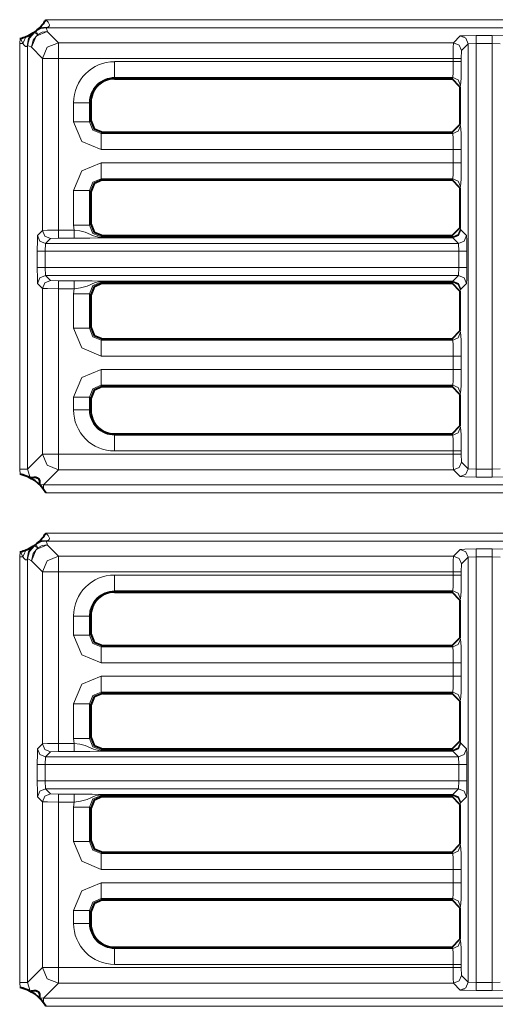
# Model space of a CAD drawing. Header units: millimetres. Extents: x 0 to 2941, y -405 to 1422.
# Drawn here: x 622.1 to 652.1, y 883.4 to 945.5 of the extents above; entities that cross this region are included whole.
import ezdxf

# ---------------------------------------------------------------- set-up
doc = ezdxf.new("R2010")
doc.units = ezdxf.units.MM
doc.layers.add('FINE', color=9, linetype='Continuous')
doc.layers.add('OUTLINE', color=7, linetype='Continuous')

msp = doc.modelspace()

# ---------------------------------------------------------------- linework, layer by layer
at = {"layer": 'FINE', "lineweight": 9}
for p, q in [((623.816, 944.74), (624.523, 944.034)), ((650.804, 944.479), (651.829, 944.479)), ((623.523, 943.034), (622.816, 943.741)), ((650.804, 943.979), (650.304, 943.954)), ((650.304, 943.954), (650.304, 917.227)), ((650.804, 917.202), (650.804, 943.979)), ((651.829, 943.979), (650.804, 943.979)), ((651.829, 943.979), (651.829, 917.202)), ((652.329, 943.954), (651.829, 943.979)), ((623.523, 932.221), (623.523, 943.034)), ((649.334, 941.84), (628.049, 941.84)), ((628.049, 941.84), (628.049, 941.759)), ((649.293, 941.759), (649.334, 941.84)), ((649.834, 941.341), (649.793, 941.258)), ((625.468, 939.061), (625.468, 940.258)), ((626.467, 940.258), (626.467, 939.061)), ((626.549, 940.258), (626.467, 940.258)), ((626.467, 939.061), (626.549, 939.142)), ((649.793, 938.893), (649.834, 938.811)), ((627.297, 938.394), (627.216, 938.312)), ((649.371, 937.314), (627.216, 937.314)), ((649.371, 936.473), (649.371, 937.314)), ((649.871, 937.314), (649.871, 936.473)), ((627.216, 936.473), (649.371, 936.473)), ((649.834, 934.975), (649.793, 934.893)), ((625.468, 932.561), (625.468, 934.726)), ((626.467, 934.726), (626.467, 932.561)), ((626.549, 934.644), (626.467, 934.726)), ((625.499, 932.234), (625.468, 932.561)), ((626.467, 932.561), (626.549, 932.642)), ((649.793, 932.393), (649.834, 932.311)), ((623.208, 931.906), (623.523, 932.221)), ((624.523, 931.734), (624.023, 931.721)), ((625.499, 931.734), (624.523, 931.734)), ((627.297, 931.894), (627.216, 931.812)), ((627.216, 931.812), (649.334, 931.812)), ((627.216, 931.78), (649.342, 931.78)), ((649.342, 931.763), (627.216, 931.763)), ((649.334, 931.812), (649.293, 931.894)), ((649.342, 931.78), (649.334, 931.812)), ((649.699, 931.406), (649.342, 931.763)), ((649.834, 932.311), (649.842, 932.263)), ((649.842, 932.263), (650.199, 931.906)), ((623.708, 931.406), (623.682, 930.906)), ((624.023, 931.721), (623.708, 931.406)), ((649.699, 931.406), (623.708, 931.406)), ((649.725, 930.906), (649.699, 931.406)), ((623.182, 929.881), (623.182, 930.906)), ((623.682, 930.906), (649.725, 930.906)), ((623.682, 930.906), (623.682, 929.881)), ((649.725, 929.881), (649.725, 930.906)), ((650.225, 930.906), (650.225, 929.881)), ((649.725, 929.881), (623.682, 929.881)), ((623.682, 929.881), (623.708, 929.381)), ((649.699, 929.381), (649.725, 929.881)), ((623.708, 929.381), (649.699, 929.381)), ((623.708, 929.381), (624.023, 929.065)), ((623.523, 928.566), (623.208, 928.881)), ((624.023, 929.065), (624.523, 929.053)), ((624.523, 929.053), (625.499, 929.053)), ((649.342, 929.007), (627.216, 929.007)), ((649.334, 928.975), (649.342, 929.007)), ((650.199, 928.881), (649.842, 928.524)), ((623.523, 918.147), (623.523, 928.566)), ((625.499, 928.553), (624.523, 928.553)), ((624.523, 928.553), (624.523, 918.147)), ((625.468, 928.226), (625.499, 928.553)), ((625.468, 926.061), (625.468, 928.226)), ((626.467, 928.226), (626.467, 926.061)), ((626.549, 928.144), (626.467, 928.226)), ((649.834, 928.475), (649.793, 928.393)), ((649.842, 928.524), (649.834, 928.475)), ((626.467, 926.061), (626.549, 926.142)), ((649.793, 925.894), (649.834, 925.812)), ((627.297, 925.393), (627.216, 925.312)), ((627.216, 925.312), (649.334, 925.312)), ((649.334, 925.312), (649.293, 925.393)), ((649.371, 924.313), (627.216, 924.313)), ((649.371, 923.473), (649.371, 924.313)), ((649.871, 924.313), (649.871, 923.473)), ((627.216, 923.473), (649.371, 923.473)), ((649.334, 922.475), (627.216, 922.475)), ((627.216, 922.475), (627.297, 922.393)), ((649.293, 922.393), (649.334, 922.475)), ((649.834, 921.976), (649.793, 921.894)), ((625.468, 920.922), (625.468, 921.726)), ((626.467, 921.726), (626.467, 920.922)), ((626.549, 921.645), (626.467, 921.726)), ((626.467, 920.922), (626.549, 920.922)), ((628.049, 919.422), (628.049, 919.341)), ((649.793, 919.922), (649.834, 919.84)), ((649.371, 918.342), (628.049, 918.342)), ((649.871, 918.342), (649.871, 918.147)), ((649.871, 918.147), (649.884, 917.647)), ((649.884, 917.647), (650.304, 917.227)), ((622.115, 916.88), (622.079, 917.203)), ((622.579, 917.203), (622.737, 916.664)), ((650.304, 917.227), (650.804, 917.202)), ((650.804, 917.202), (651.829, 917.202)), ((651.829, 917.202), (652.329, 917.227)), ((623.324, 916.237), (623.579, 916.204)), ((623.579, 916.204), (678.304, 916.204)), ((678.304, 915.704), (623.724, 915.704)), ((622.079, 911.678), (622.115, 912.001)), ((623.816, 912.44), (624.523, 911.734)), ((650.804, 912.179), (651.829, 912.179)), ((622.079, 884.903), (622.079, 911.678)), ((622.579, 911.562), (622.579, 884.903)), ((623.523, 910.734), (622.816, 911.441)), ((650.304, 911.654), (649.884, 911.234)), ((650.804, 911.679), (650.304, 911.654)), ((650.304, 911.654), (650.304, 884.927)), ((650.804, 884.902), (650.804, 911.679)), ((651.829, 911.679), (650.804, 911.679)), ((651.829, 911.679), (651.829, 884.902)), ((652.329, 911.654), (651.829, 911.679)), ((623.523, 899.921), (623.523, 910.734)), ((649.884, 911.234), (649.871, 910.734)), ((649.871, 910.734), (649.871, 910.538)), ((649.334, 909.54), (628.049, 909.54)), ((628.049, 909.54), (628.049, 909.458)), ((649.293, 909.458), (649.334, 909.54)), ((649.834, 909.041), (649.793, 908.958)), ((625.468, 906.761), (625.468, 907.959)), ((626.467, 907.959), (626.467, 906.761)), ((626.549, 907.959), (626.467, 907.959)), ((626.467, 906.761), (626.549, 906.842)), ((649.793, 906.593), (649.834, 906.511)), ((627.297, 906.094), (627.216, 906.012)), ((649.871, 905.013), (649.871, 904.174)), ((627.216, 904.174), (649.371, 904.174)), ((649.293, 903.093), (649.334, 903.175)), ((649.834, 902.675), (649.793, 902.593)), ((625.468, 900.261), (625.468, 902.426)), ((626.549, 902.344), (626.467, 902.426)), ((626.467, 902.426), (626.467, 900.261)), ((625.499, 899.934), (625.468, 900.261)), ((626.467, 900.261), (626.549, 900.342)), ((649.793, 900.093), (649.834, 900.011)), ((623.208, 899.606), (623.523, 899.921)), ((627.297, 899.593), (627.216, 899.512)), ((627.216, 899.512), (649.334, 899.512)), ((649.334, 899.512), (649.293, 899.593)), ((649.834, 900.011), (649.842, 899.963)), ((649.842, 899.963), (650.199, 899.606)), ((623.708, 899.106), (623.682, 898.606)), ((624.023, 899.421), (623.708, 899.106)), ((649.699, 899.106), (623.708, 899.106)), ((624.523, 899.434), (624.023, 899.421)), ((625.499, 899.434), (624.523, 899.434)), ((623.182, 897.581), (623.182, 898.606)), ((623.682, 898.606), (623.682, 897.581)), ((649.725, 897.581), (649.725, 898.606)), ((650.225, 898.606), (650.225, 897.581)), ((623.708, 897.081), (649.699, 897.081)), ((623.708, 897.081), (624.023, 896.765)), ((649.699, 897.081), (649.725, 897.581)), ((623.523, 896.266), (623.208, 896.581)), ((624.023, 896.765), (624.523, 896.753)), ((624.523, 896.753), (625.499, 896.753)), ((649.342, 896.707), (627.216, 896.707)), ((627.216, 896.675), (627.297, 896.594)), ((649.334, 896.675), (627.216, 896.675)), ((649.293, 896.594), (649.334, 896.675)), ((649.334, 896.675), (649.342, 896.707)), ((650.199, 896.581), (649.842, 896.224)), ((625.499, 896.253), (624.523, 896.253)), ((624.523, 896.253), (624.523, 885.847)), ((625.468, 895.926), (625.499, 896.253)), ((625.468, 893.761), (625.468, 895.926)), ((626.467, 895.926), (626.467, 893.761)), ((626.549, 895.844), (626.467, 895.926)), ((649.834, 896.175), (649.793, 896.093)), ((649.842, 896.224), (649.834, 896.175)), ((626.467, 893.761), (626.549, 893.842)), ((649.793, 893.593), (649.834, 893.511)), ((627.297, 893.093), (627.216, 893.012)), ((627.216, 893.012), (649.334, 893.012)), ((649.334, 893.012), (649.293, 893.093)), ((649.371, 892.014), (627.216, 892.014)), ((649.371, 891.174), (649.371, 892.014)), ((649.871, 892.014), (649.871, 891.174)), ((627.216, 891.174), (649.371, 891.174)), ((627.216, 890.175), (627.297, 890.093)), ((649.834, 889.675), (649.793, 889.593)), ((625.468, 888.622), (625.468, 889.426)), ((628.049, 887.122), (628.049, 887.041)), ((628.049, 887.041), (649.334, 887.041)), ((649.334, 887.041), (649.293, 887.122)), ((649.793, 887.622), (649.834, 887.54)), ((624.523, 885.847), (649.371, 885.847)), ((649.871, 886.042), (649.871, 885.847)), ((649.871, 885.847), (649.884, 885.347)), ((649.884, 885.347), (650.304, 884.927)), ((622.115, 884.58), (622.079, 884.903)), ((622.579, 884.903), (622.737, 884.364)), ((650.304, 884.927), (650.804, 884.902)), ((650.804, 884.902), (651.829, 884.902)), ((651.829, 884.902), (652.329, 884.927)), ((623.324, 883.936), (623.579, 883.903)), ((651.829, 884.401), (650.804, 884.401)), ((678.304, 883.404), (623.724, 883.404))]:
    msp.add_line(p, q, dxfattribs=at)
for points in [[(623.724, 945.477), (623.733, 945.469), (623.872, 945.315), (623.922, 945.236), (623.946, 945.166), (623.947, 945.112), (623.923, 945.063), (623.89, 945.034), (623.831, 945.009), (623.794, 944.997), (623.757, 944.986), (623.738, 944.979), (623.736, 944.977)], [(623.724, 945.477), (678.304, 945.477), (679.031, 945.289)], [(622.936, 944.649), (622.99, 944.676), (623.006, 944.681), (623.052, 944.649), (623.216, 944.54), (623.195, 944.59), (623.118, 944.764), (623.158, 944.809), (623.185, 944.835)], [(623.736, 944.977), (623.409, 944.923), (623.118, 944.764)], [(623.831, 945.009), (623.483, 944.988), (623.185, 944.835)], [(677.36, 944.034), (678.304, 944.977), (623.736, 944.977)], [(623.736, 944.977), (623.798, 944.793), (623.816, 944.74)], [(622.079, 943.978), (622.179, 943.978), (622.275, 943.978), (622.118, 944.294), (622.115, 944.301)], [(622.079, 917.203), (622.079, 943.978), (622.115, 944.301)], [(622.49, 944.417), (622.373, 944.204), (622.275, 943.978)], [(622.936, 944.649), (622.633, 944.292), (622.548, 943.813)], [(623.006, 944.681), (622.693, 944.324), (622.579, 943.862)], [(623.816, 944.74), (623.5, 944.689), (623.216, 944.54), (622.922, 944.188), (622.816, 943.741)], [(623.816, 944.74), (623.109, 944.447), (622.816, 943.741)], [(624.523, 944.034), (649.384, 944.034), (649.804, 944.454)], [(649.804, 944.454), (650.106, 944.472), (650.804, 944.479)], [(649.804, 944.454), (650.157, 944.307), (650.304, 943.954)], [(650.804, 944.479), (650.804, 944.328), (650.804, 943.979)], [(651.829, 944.479), (651.829, 944.328), (651.829, 943.979)], [(651.829, 944.479), (652.527, 944.472), (652.829, 944.454)], [(622.579, 943.862), (622.572, 943.853), (622.548, 943.813), (622.52, 943.785), (622.482, 943.784), (622.444, 943.801), (622.365, 943.868), (622.275, 943.978)], [(622.579, 943.862), (622.579, 917.203), (623.523, 918.147)], [(622.816, 943.741), (622.625, 943.838), (622.579, 943.862)], [(623.523, 943.034), (623.816, 943.741), (624.523, 944.034)], [(624.523, 944.034), (624.523, 943.732), (624.523, 943.034)], [(649.371, 943.034), (649.375, 943.732), (649.384, 944.034)], [(649.384, 944.034), (649.737, 943.887), (649.884, 943.534)], [(650.304, 943.954), (649.884, 943.534), (649.871, 943.034), (649.871, 942.839)], [(624.523, 943.034), (623.825, 943.034), (623.523, 943.034)], [(649.371, 943.034), (624.523, 943.034), (624.523, 932.234), (625.499, 932.234)], [(628.049, 942.839), (649.371, 942.839), (649.371, 943.034)], [(649.371, 943.034), (649.72, 943.034), (649.871, 943.034)], [(628.049, 941.84), (628.049, 942.15), (628.049, 942.839)], [(649.334, 941.84), (649.36, 942.15), (649.371, 942.839)], [(649.371, 942.839), (649.72, 942.839), (649.871, 942.839)], [(649.871, 942.839), (649.86, 941.806), (649.834, 941.341)], [(649.334, 941.84), (649.687, 941.693), (649.834, 941.341)], [(626.467, 940.258), (626.157, 940.258), (625.468, 940.258)], [(626.467, 939.061), (626.157, 939.061), (625.468, 939.061)], [(627.216, 937.314), (625.98, 937.825), (625.468, 939.061)], [(626.467, 939.061), (626.685, 938.53), (627.216, 938.312)], [(649.334, 938.312), (649.687, 938.458), (649.834, 938.811)], [(649.834, 938.811), (649.86, 938.346), (649.871, 937.314)], [(627.216, 938.312), (649.334, 938.312), (649.293, 938.394)], [(627.216, 938.312), (627.216, 938.002), (627.216, 937.314)], [(649.371, 937.314), (649.36, 938.002), (649.334, 938.312)], [(649.371, 937.314), (649.72, 937.314), (649.871, 937.314)], [(625.468, 934.726), (625.98, 935.962), (627.216, 936.473)], [(627.216, 935.475), (627.216, 935.785), (627.216, 936.473)], [(649.334, 935.475), (649.36, 935.785), (649.371, 936.473)], [(649.371, 936.473), (649.72, 936.473), (649.871, 936.473)], [(649.871, 936.473), (649.86, 935.441), (649.834, 934.975)], [(627.216, 935.475), (626.685, 935.257), (626.467, 934.726)], [(649.293, 935.394), (649.334, 935.475), (627.216, 935.475), (627.297, 935.394)], [(649.334, 935.475), (649.687, 935.328), (649.834, 934.975)], [(625.468, 934.726), (626.157, 934.726), (626.467, 934.726)], [(625.468, 932.561), (626.157, 932.561), (626.467, 932.561)], [(626.467, 932.561), (626.685, 932.03), (627.216, 931.812)], [(623.182, 930.906), (623.19, 931.604), (623.208, 931.906)], [(623.708, 931.406), (623.354, 931.553), (623.208, 931.906)], [(623.523, 932.221), (623.825, 932.23), (624.523, 932.234)], [(624.023, 931.721), (623.67, 931.868), (623.523, 932.221)], [(624.523, 931.734), (624.523, 931.885), (624.523, 932.234)], [(625.499, 931.734), (625.499, 931.885), (625.499, 932.234)], [(625.499, 932.234), (625.863, 932.191), (626.206, 932.113), (626.724, 931.888), (626.861, 931.837), (626.968, 931.808), (627.113, 931.785), (627.183, 931.781), (627.216, 931.78)], [(627.216, 931.763), (627.203, 931.763), (627.176, 931.763), (627.117, 931.762), (627.068, 931.76), (626.994, 931.758), (626.5, 931.743), (626.029, 931.737), (625.499, 931.734)], [(627.216, 931.78), (627.216, 931.801), (627.216, 931.812)], [(627.216, 931.763), (627.216, 931.768), (627.216, 931.78)], [(649.834, 932.311), (649.687, 931.959), (649.334, 931.812)], [(649.842, 932.263), (649.694, 931.923), (649.342, 931.78)], [(649.842, 932.263), (649.695, 931.91), (649.342, 931.763)], [(649.342, 931.763), (649.342, 931.768), (649.342, 931.78)], [(650.199, 931.906), (650.052, 931.553), (649.699, 931.406)], [(650.199, 931.906), (650.217, 931.604), (650.225, 930.906)], [(623.682, 930.906), (623.333, 930.906), (623.182, 930.906)], [(650.225, 930.906), (650.074, 930.906), (649.725, 930.906)], [(623.182, 929.881), (623.333, 929.881), (623.682, 929.881)], [(623.208, 928.881), (623.19, 929.183), (623.182, 929.881)], [(649.725, 929.881), (650.074, 929.881), (650.225, 929.881)], [(650.225, 929.881), (650.217, 929.183), (650.199, 928.881)], [(623.208, 928.881), (623.354, 929.234), (623.708, 929.381)], [(627.216, 929.023), (649.342, 929.023), (649.699, 929.381)], [(649.699, 929.381), (650.052, 929.234), (650.199, 928.881)], [(623.523, 928.566), (623.67, 928.919), (624.023, 929.065)], [(624.523, 928.553), (624.523, 928.902), (624.523, 929.053)], [(625.499, 928.553), (625.499, 928.902), (625.499, 929.053)], [(625.499, 929.053), (626.091, 929.05), (626.639, 929.04), (627.047, 929.027), (627.155, 929.024), (627.189, 929.024), (627.216, 929.023)], [(627.216, 929.007), (627.146, 929.005), (627.059, 928.996), (626.82, 928.936), (626.32, 928.714), (625.906, 928.603), (625.499, 928.553)], [(627.216, 928.975), (626.685, 928.757), (626.467, 928.226)], [(627.216, 929.007), (627.216, 929.019), (627.216, 929.023)], [(627.216, 928.975), (627.216, 928.986), (627.216, 929.007)], [(649.293, 928.894), (649.334, 928.975), (627.216, 928.975), (627.297, 928.894)], [(649.334, 928.975), (649.687, 928.828), (649.834, 928.475)], [(649.342, 929.023), (649.695, 928.877), (649.842, 928.524)], [(649.342, 929.007), (649.342, 929.019), (649.342, 929.023)], [(649.342, 929.007), (649.694, 928.864), (649.842, 928.524)], [(624.523, 928.553), (623.825, 928.557), (623.523, 928.566)], [(625.468, 928.226), (626.157, 928.226), (626.467, 928.226)], [(625.468, 926.061), (626.157, 926.061), (626.467, 926.061)], [(627.216, 924.313), (625.98, 924.825), (625.468, 926.061)], [(626.467, 926.061), (626.685, 925.53), (627.216, 925.312)], [(649.834, 925.812), (649.687, 925.459), (649.334, 925.312)], [(649.834, 925.812), (649.86, 925.346), (649.871, 924.313)], [(627.216, 924.313), (627.216, 925.002), (627.216, 925.312)], [(649.371, 924.313), (649.36, 925.002), (649.334, 925.312)], [(649.871, 924.313), (649.72, 924.313), (649.371, 924.313)], [(625.468, 921.726), (625.98, 922.962), (627.216, 923.473)], [(627.216, 923.473), (627.216, 922.785), (627.216, 922.475)], [(649.334, 922.475), (649.36, 922.785), (649.371, 923.473)], [(649.871, 923.473), (649.72, 923.473), (649.371, 923.473)], [(649.871, 923.473), (649.86, 922.441), (649.834, 921.976)], [(627.216, 922.475), (626.685, 922.257), (626.467, 921.726)], [(649.334, 922.475), (649.687, 922.328), (649.834, 921.976)], [(625.468, 921.726), (626.157, 921.726), (626.467, 921.726)], [(625.468, 920.922), (626.157, 920.922), (626.467, 920.922)], [(628.049, 919.341), (649.334, 919.341), (649.293, 919.422)], [(628.049, 919.341), (628.049, 919.031), (628.049, 918.342)], [(649.834, 919.84), (649.687, 919.488), (649.334, 919.341)], [(649.371, 918.342), (649.36, 919.031), (649.334, 919.341)], [(649.834, 919.84), (649.86, 919.375), (649.871, 918.342)], [(624.523, 918.147), (623.825, 918.147), (623.523, 918.147)], [(624.523, 917.147), (623.816, 917.44), (623.523, 918.147)], [(624.523, 918.147), (649.371, 918.147), (649.371, 918.342)], [(624.523, 918.147), (624.523, 917.449), (624.523, 917.147)], [(649.871, 918.342), (649.72, 918.342), (649.371, 918.342)], [(649.371, 918.147), (649.72, 918.147), (649.871, 918.147)], [(649.384, 917.147), (649.375, 917.449), (649.371, 918.147)], [(649.384, 917.147), (649.737, 917.294), (649.884, 917.647)], [(622.079, 917.203), (622.428, 917.203), (622.579, 917.203)], [(649.804, 916.727), (649.384, 917.147), (624.523, 917.147), (623.579, 916.204)], [(649.804, 916.727), (650.157, 916.874), (650.304, 917.227)], [(650.804, 916.702), (650.804, 916.852), (650.804, 917.202)], [(651.829, 916.702), (651.829, 916.852), (651.829, 917.202)], [(650.804, 916.702), (650.106, 916.709), (649.804, 916.727)], [(652.829, 916.727), (652.527, 916.709), (651.829, 916.702), (650.804, 916.702)], [(623.579, 916.204), (623.579, 916.125), (623.579, 915.926)], [(623.724, 913.177), (623.733, 913.169), (623.872, 913.015), (623.922, 912.935), (623.946, 912.866), (623.947, 912.812), (623.923, 912.763), (623.89, 912.734), (623.831, 912.709), (623.794, 912.697), (623.757, 912.686), (623.738, 912.679), (623.736, 912.677)], [(623.724, 913.177), (678.304, 913.177), (679.031, 912.989)], [(623.736, 912.677), (623.409, 912.623), (623.118, 912.464)], [(623.118, 912.464), (623.158, 912.509), (623.185, 912.535)], [(623.831, 912.709), (623.483, 912.688), (623.185, 912.535)], [(677.36, 911.734), (678.304, 912.677), (623.736, 912.677)], [(623.736, 912.677), (623.798, 912.493), (623.816, 912.44)], [(622.079, 911.678), (622.179, 911.678), (622.275, 911.678), (622.118, 911.994), (622.115, 912.001)], [(622.49, 912.117), (622.373, 911.904), (622.275, 911.678)], [(622.936, 912.349), (622.633, 911.992), (622.548, 911.513)], [(623.006, 912.381), (622.693, 912.024), (622.579, 911.562)], [(623.816, 912.44), (623.5, 912.389), (623.216, 912.24), (622.922, 911.888), (622.816, 911.441)], [(623.816, 912.44), (623.109, 912.147), (622.816, 911.441)], [(622.936, 912.349), (622.99, 912.376), (623.006, 912.381), (623.052, 912.349), (623.216, 912.24), (623.195, 912.29), (623.118, 912.464)], [(624.523, 911.734), (649.384, 911.734), (649.804, 912.154), (650.106, 912.172), (650.804, 912.179)], [(650.304, 911.654), (650.157, 912.007), (649.804, 912.154)], [(650.804, 911.679), (650.804, 912.028), (650.804, 912.179)], [(651.829, 911.679), (651.829, 912.028), (651.829, 912.179)], [(651.829, 912.179), (652.527, 912.172), (652.829, 912.154)], [(622.548, 911.513), (622.52, 911.486), (622.482, 911.484), (622.444, 911.501), (622.365, 911.568), (622.275, 911.678)], [(622.579, 911.562), (622.572, 911.553), (622.548, 911.513)], [(622.816, 911.441), (622.625, 911.538), (622.579, 911.562)], [(623.523, 910.734), (623.816, 911.441), (624.523, 911.734)], [(624.523, 911.734), (624.523, 911.432), (624.523, 910.734)], [(649.371, 910.734), (649.375, 911.432), (649.384, 911.734)], [(649.884, 911.234), (649.737, 911.587), (649.384, 911.734)], [(624.523, 910.734), (623.825, 910.734), (623.523, 910.734)], [(628.049, 910.538), (649.371, 910.538), (649.371, 910.734), (624.523, 910.734)], [(624.523, 910.734), (624.523, 899.934), (625.499, 899.934)], [(649.871, 910.734), (649.72, 910.734), (649.371, 910.734)], [(628.049, 910.538), (628.049, 909.85), (628.049, 909.54)], [(649.334, 909.54), (649.36, 909.85), (649.371, 910.538)], [(649.371, 910.538), (649.72, 910.538), (649.871, 910.538)], [(649.871, 910.538), (649.86, 909.506), (649.834, 909.041)], [(649.334, 909.54), (649.687, 909.393), (649.834, 909.041)], [(625.468, 907.959), (626.157, 907.959), (626.467, 907.959)], [(626.467, 906.761), (626.157, 906.761), (625.468, 906.761)], [(627.216, 905.013), (625.98, 905.525), (625.468, 906.761)], [(626.467, 906.761), (626.685, 906.23), (627.216, 906.012)], [(649.834, 906.511), (649.687, 906.159), (649.334, 906.012)], [(649.834, 906.511), (649.86, 906.046), (649.871, 905.013)], [(627.216, 906.012), (649.334, 906.012), (649.293, 906.094)], [(627.216, 906.012), (627.216, 905.702), (627.216, 905.013)], [(649.371, 905.013), (649.36, 905.702), (649.334, 906.012)], [(649.371, 904.174), (649.371, 905.013), (627.216, 905.013)], [(649.871, 905.013), (649.72, 905.013), (649.371, 905.013)], [(625.468, 902.426), (625.98, 903.662), (627.216, 904.174)], [(627.216, 903.175), (627.216, 903.485), (627.216, 904.174)], [(649.334, 903.175), (649.36, 903.485), (649.371, 904.174)], [(649.371, 904.174), (649.72, 904.174), (649.871, 904.174)], [(649.871, 904.174), (649.86, 903.141), (649.834, 902.675)], [(627.216, 903.175), (626.685, 902.957), (626.467, 902.426)], [(649.334, 903.175), (627.216, 903.175), (627.297, 903.093)], [(649.334, 903.175), (649.687, 903.028), (649.834, 902.675)], [(625.468, 902.426), (626.157, 902.426), (626.467, 902.426)], [(625.468, 900.261), (626.157, 900.261), (626.467, 900.261)], [(626.467, 900.261), (626.685, 899.73), (627.216, 899.512)], [(623.182, 898.606), (623.19, 899.304), (623.208, 899.606)], [(623.708, 899.106), (623.354, 899.253), (623.208, 899.606)], [(623.523, 899.921), (623.825, 899.93), (624.523, 899.934)], [(624.023, 899.421), (623.67, 899.568), (623.523, 899.921)], [(624.523, 899.434), (624.523, 899.585), (624.523, 899.934)], [(625.499, 899.434), (625.499, 899.585), (625.499, 899.934)], [(625.499, 899.934), (625.863, 899.891), (626.206, 899.813), (626.724, 899.588), (626.861, 899.537), (626.968, 899.508), (627.113, 899.485), (627.183, 899.48), (627.216, 899.48)], [(627.216, 899.463), (627.203, 899.463), (627.176, 899.463), (627.117, 899.462), (627.068, 899.46), (626.994, 899.458), (626.5, 899.443), (626.029, 899.437), (625.499, 899.434)], [(627.216, 899.48), (649.342, 899.48), (649.334, 899.512)], [(627.216, 899.48), (627.216, 899.501), (627.216, 899.512)], [(627.216, 899.463), (627.216, 899.468), (627.216, 899.48)], [(649.699, 899.106), (649.342, 899.463), (627.216, 899.463)], [(649.334, 899.512), (649.687, 899.659), (649.834, 900.011)], [(649.342, 899.463), (649.695, 899.61), (649.842, 899.963)], [(649.342, 899.48), (649.694, 899.623), (649.842, 899.963)], [(649.342, 899.463), (649.342, 899.468), (649.342, 899.48)], [(649.699, 899.106), (650.052, 899.253), (650.199, 899.606)], [(650.199, 899.606), (650.217, 899.304), (650.225, 898.606)], [(623.682, 898.606), (649.725, 898.606), (649.699, 899.106)], [(623.682, 898.606), (623.333, 898.606), (623.182, 898.606)], [(649.725, 898.606), (650.074, 898.606), (650.225, 898.606)], [(623.682, 897.581), (623.333, 897.581), (623.182, 897.581)], [(623.208, 896.581), (623.19, 896.883), (623.182, 897.581)], [(623.708, 897.081), (623.354, 896.934), (623.208, 896.581)], [(649.725, 897.581), (623.682, 897.581), (623.708, 897.081)], [(627.216, 896.724), (649.342, 896.724), (649.699, 897.081)], [(649.699, 897.081), (650.052, 896.934), (650.199, 896.581)], [(649.725, 897.581), (650.074, 897.581), (650.225, 897.581)], [(650.225, 897.581), (650.217, 896.883), (650.199, 896.581)], [(624.023, 896.765), (623.67, 896.619), (623.523, 896.266)], [(624.523, 896.753), (624.523, 896.602), (624.523, 896.253)], [(625.499, 896.753), (625.499, 896.602), (625.499, 896.253)], [(625.499, 896.753), (626.091, 896.75), (626.639, 896.74), (627.047, 896.727), (627.155, 896.724), (627.189, 896.724), (627.216, 896.724)], [(627.216, 896.707), (627.146, 896.705), (627.059, 896.696), (626.82, 896.636), (626.32, 896.414), (625.906, 896.303), (625.499, 896.253)], [(627.216, 896.675), (626.685, 896.457), (626.467, 895.926)], [(627.216, 896.724), (627.216, 896.719), (627.216, 896.707)], [(627.216, 896.675), (627.216, 896.685), (627.216, 896.707)], [(649.334, 896.675), (649.687, 896.528), (649.834, 896.175)], [(649.342, 896.724), (649.695, 896.577), (649.842, 896.224)], [(649.342, 896.707), (649.342, 896.719), (649.342, 896.724)], [(649.342, 896.707), (649.694, 896.564), (649.842, 896.224)], [(622.579, 884.903), (623.523, 885.847), (623.523, 896.266)], [(624.523, 896.253), (623.825, 896.257), (623.523, 896.266)], [(625.468, 895.926), (626.157, 895.926), (626.467, 895.926)], [(625.468, 893.761), (626.157, 893.761), (626.467, 893.761)], [(627.216, 892.014), (625.98, 892.525), (625.468, 893.761)], [(626.467, 893.761), (626.685, 893.23), (627.216, 893.012)], [(649.834, 893.511), (649.687, 893.159), (649.334, 893.012)], [(649.834, 893.511), (649.86, 893.046), (649.871, 892.014)], [(627.216, 892.014), (627.216, 892.702), (627.216, 893.012)], [(649.371, 892.014), (649.36, 892.702), (649.334, 893.012)], [(649.871, 892.014), (649.72, 892.014), (649.371, 892.014)], [(625.468, 889.426), (625.98, 890.662), (627.216, 891.174)], [(627.216, 891.174), (627.216, 890.485), (627.216, 890.175)], [(649.334, 890.175), (649.36, 890.485), (649.371, 891.174)], [(649.871, 891.174), (649.72, 891.174), (649.371, 891.174)], [(649.871, 891.174), (649.86, 890.141), (649.834, 889.675)], [(627.216, 890.175), (626.685, 889.957), (626.467, 889.426)], [(649.293, 890.093), (649.334, 890.175), (627.216, 890.175)], [(649.834, 889.675), (649.687, 890.028), (649.334, 890.175)], [(625.468, 889.426), (626.157, 889.426), (626.467, 889.426)], [(626.549, 889.345), (626.467, 889.426), (626.467, 888.622), (626.549, 888.622)], [(625.468, 888.622), (626.157, 888.622), (626.467, 888.622)], [(628.049, 886.042), (628.049, 886.731), (628.049, 887.041)], [(649.834, 887.54), (649.687, 887.187), (649.334, 887.041)], [(649.371, 886.042), (649.36, 886.731), (649.334, 887.041)], [(649.834, 887.54), (649.86, 887.075), (649.871, 886.042)], [(624.523, 885.847), (623.825, 885.847), (623.523, 885.847)], [(624.523, 884.847), (623.816, 885.14), (623.523, 885.847)], [(624.523, 885.847), (624.523, 885.149), (624.523, 884.847)], [(649.371, 885.847), (649.371, 886.042), (628.049, 886.042)], [(649.871, 886.042), (649.72, 886.042), (649.371, 886.042)], [(649.371, 885.847), (649.72, 885.847), (649.871, 885.847)], [(649.384, 884.847), (649.375, 885.149), (649.371, 885.847)], [(649.384, 884.847), (649.737, 884.994), (649.884, 885.347)], [(622.079, 884.903), (622.428, 884.903), (622.579, 884.903)], [(624.523, 884.847), (623.579, 883.903), (678.304, 883.903)], [(649.804, 884.427), (649.384, 884.847), (624.523, 884.847)], [(649.804, 884.427), (650.157, 884.574), (650.304, 884.927)], [(650.804, 884.401), (650.804, 884.553), (650.804, 884.902)], [(651.829, 884.401), (651.829, 884.553), (651.829, 884.902)], [(653.249, 884.847), (652.829, 884.427), (652.527, 884.409), (651.829, 884.401)], [(650.804, 884.401), (650.106, 884.409), (649.804, 884.427)], [(623.579, 883.903), (623.579, 883.825), (623.579, 883.626)]]:
    msp.add_lwpolyline(points, dxfattribs=at)
for points in [[(628.049, 942.838, 0.414204), (625.468, 940.258)], [(628.049, 941.84, 0.414214), (626.467, 940.258)], [(625.468, 920.922, 0.414223), (628.049, 918.342)], [(626.467, 920.922, 0.414245), (628.049, 919.341)], [(628.049, 910.538, 0.414184), (625.468, 907.959)], [(628.049, 909.54, 0.414182), (626.467, 907.959)], [(625.468, 888.622, 0.414223), (628.049, 886.042)], [(626.467, 888.622, 0.414245), (628.049, 887.041)]]:
    msp.add_lwpolyline(points, format="xyb", dxfattribs=at)
at = {"layer": 'OUTLINE', "lineweight": 40}
for p, q in [((628.049, 941.759), (649.293, 941.759)), ((649.793, 941.258), (649.293, 941.759)), ((649.793, 941.258), (649.793, 938.893)), ((626.549, 940.258), (626.549, 939.142)), ((649.293, 938.394), (649.793, 938.893)), ((627.297, 938.394), (649.293, 938.394)), ((627.297, 935.394), (649.293, 935.394)), ((649.793, 934.893), (649.293, 935.394)), ((649.793, 934.893), (649.793, 932.393)), ((626.549, 934.644), (626.549, 932.642)), ((649.293, 931.894), (649.793, 932.393)), ((627.297, 931.894), (649.293, 931.894)), ((627.297, 928.894), (649.293, 928.894)), ((649.793, 928.393), (649.293, 928.894)), ((626.549, 928.144), (626.549, 926.142)), ((649.793, 928.393), (649.793, 925.894)), ((649.293, 925.393), (649.793, 925.894)), ((627.297, 925.393), (649.293, 925.393)), ((627.297, 922.393), (649.293, 922.393)), ((649.793, 921.894), (649.293, 922.393)), ((649.793, 921.894), (649.793, 919.922)), ((626.549, 921.645), (626.549, 920.922)), ((628.049, 919.422), (649.293, 919.422)), ((649.293, 919.422), (649.793, 919.922)), ((623.724, 915.704), (623.579, 915.926)), ((628.049, 909.458), (649.293, 909.458)), ((649.793, 908.958), (649.293, 909.458)), ((649.793, 908.958), (649.793, 906.593)), ((626.549, 907.959), (626.549, 906.842)), ((649.293, 906.094), (649.793, 906.593)), ((627.297, 906.094), (649.293, 906.094)), ((627.297, 903.093), (649.293, 903.093)), ((649.793, 902.593), (649.293, 903.093)), ((649.793, 902.593), (649.793, 900.093)), ((626.549, 902.344), (626.549, 900.342)), ((649.293, 899.593), (649.793, 900.093)), ((627.297, 899.593), (649.293, 899.593)), ((627.297, 896.594), (649.293, 896.594)), ((649.793, 896.093), (649.293, 896.594)), ((626.549, 895.844), (626.549, 893.842)), ((649.793, 896.093), (649.793, 893.593)), ((649.293, 893.093), (649.793, 893.593)), ((627.297, 893.093), (649.293, 893.093)), ((627.297, 890.093), (649.293, 890.093)), ((649.793, 889.593), (649.293, 890.093)), ((649.793, 889.593), (649.793, 887.622)), ((626.549, 889.345), (626.549, 888.622)), ((628.049, 887.122), (649.293, 887.122)), ((649.293, 887.122), (649.793, 887.622)), ((623.724, 883.404), (623.579, 883.626))]:
    msp.add_line(p, q, dxfattribs=at)
for points in [[(623.185, 944.835, 0.084517), (623.724, 945.477)], [(622.936, 944.649, 0.031551), (623.185, 944.835)], [(622.115, 944.301, 0.038792), (622.49, 944.417)], [(622.49, 944.417, 0.050586), (622.936, 944.649)], [(628.049, 941.758, 0.414214), (626.549, 940.258)], [(626.549, 920.922, 0.414214), (628.049, 919.422)], [(623.724, 915.704, 0.207852), (622.115, 916.88)], [(622.49, 912.117, 0.050109), (622.936, 912.349, 0.030853), (623.185, 912.535, 0.08445), (623.724, 913.177)], [(622.115, 912.001, 0.039866), (622.49, 912.117)], [(628.049, 909.459, 0.414214), (626.549, 907.959)], [(626.549, 888.622, 0.414214), (628.049, 887.122)], [(623.724, 883.404, 0.207917), (622.115, 884.58)]]:
    msp.add_lwpolyline(points, format="xyb", dxfattribs=at)
for points in [[(626.549, 939.142), (626.768, 938.613), (627.297, 938.394)], [(627.297, 935.394), (626.768, 935.174), (626.549, 934.644)], [(626.549, 932.642), (626.768, 932.113), (627.297, 931.894)], [(627.297, 928.894), (626.768, 928.674), (626.549, 928.144)], [(626.549, 926.142), (626.768, 925.613), (627.297, 925.393)], [(627.297, 922.393), (626.768, 922.174), (626.549, 921.645)], [(622.737, 916.664), (622.718, 916.671), (622.653, 916.7), (622.487, 916.768), (622.269, 916.84), (622.115, 916.88)], [(622.737, 916.664), (622.811, 916.683), (622.981, 916.705), (623.092, 916.695), (623.187, 916.66), (623.202, 916.65), (623.209, 916.646), (623.212, 916.644), (623.214, 916.642), (623.217, 916.64), (623.219, 916.639), (623.221, 916.637), (623.225, 916.634), (623.234, 916.626), (623.252, 916.608), (623.282, 916.569), (623.321, 916.472), (623.324, 916.237)], [(623.579, 915.926), (623.445, 916.097), (623.366, 916.188), (623.333, 916.225), (623.324, 916.237)], [(626.549, 906.842), (626.768, 906.313), (627.297, 906.094)], [(627.297, 903.093), (626.768, 902.874), (626.549, 902.344)], [(626.549, 900.342), (626.768, 899.813), (627.297, 899.593)], [(627.297, 896.594), (626.768, 896.374), (626.549, 895.844)], [(626.549, 893.842), (626.768, 893.313), (627.297, 893.093)], [(627.297, 890.093), (626.768, 889.874), (626.549, 889.345)], [(622.737, 884.364), (622.718, 884.371), (622.653, 884.4), (622.487, 884.468), (622.269, 884.54), (622.115, 884.58)], [(622.737, 884.364), (622.811, 884.383), (622.981, 884.405), (623.092, 884.395), (623.187, 884.36), (623.202, 884.35), (623.209, 884.346), (623.212, 884.344), (623.214, 884.342), (623.217, 884.34), (623.219, 884.339), (623.221, 884.337), (623.225, 884.334), (623.234, 884.326), (623.252, 884.309), (623.282, 884.269), (623.321, 884.172), (623.324, 883.937)], [(623.579, 883.626), (623.445, 883.797), (623.366, 883.888), (623.333, 883.925), (623.324, 883.936)]]:
    msp.add_lwpolyline(points, dxfattribs=at)

doc.saveas('drawing.dxf')
